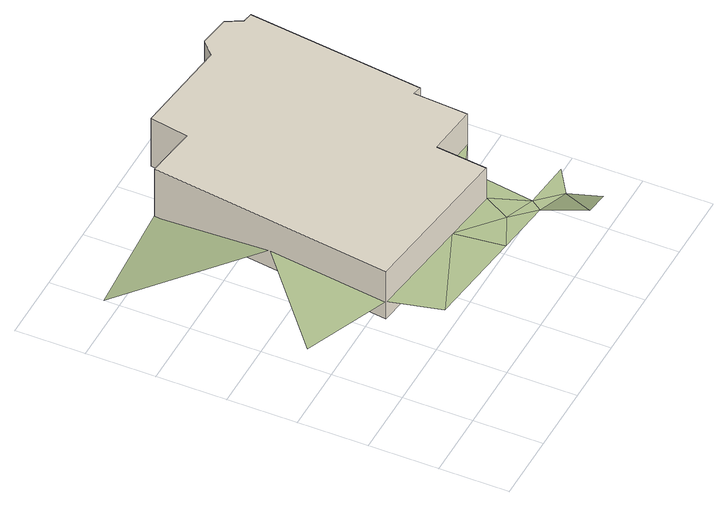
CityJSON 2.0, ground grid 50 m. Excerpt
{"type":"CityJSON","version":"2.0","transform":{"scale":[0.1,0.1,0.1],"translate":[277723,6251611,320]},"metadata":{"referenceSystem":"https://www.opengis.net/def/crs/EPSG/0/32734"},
"CityObjects":{
"building1":{"type":"Building","attributes":{"address":"4 Barton Street Woodstock 7915 Cape Town","building":"house","building:levels":1,"building_height":4.1,"roof_height":23.03,"ground_height":18.93,"plus_code":"4FRW3C9W+VM8"},"geometry":[{"type":"Solid","lod":"1","boundaries":[[[[0,1,2,3]],[[1,4,5,2]],[[4,6,7,5]],[[6,8,9,7]],[[8,10,11,9]],[[10,12,13,11]],[[12,14,15,13]],[[14,16,17,15]],[[16,18,19,17]],[[18,20,21,19]],[[20,22,23,21]],[[22,24,25,23]],[[24,26,27,25]],[[26,0,3,27]],[[3,2,5,7,9,11,13,15,17,19,21,23,25,27]],[[26,24,22,20,18,16,14,12,10,8,6,4,1,0]]]]}]},
"terrain1":{"type":"TINRelief","geometry":[{"type":"CompositeSurface","lod":"1","boundaries":[[[28,29,30]],[[30,31,32]],[[28,4,33]],[[32,31,34]],[[34,35,32]],[[34,36,35]],[[32,35,37]],[[36,38,35]],[[39,40,41]],[[39,41,36]],[[38,37,35]],[[41,38,36]],[[42,37,38]],[[37,42,43]],[[44,38,41]],[[45,43,42]]]}]}
},
"vertices":[
[1274,2891,2],[1226,2612,2],[1226,2612,412],[1274,2891,412],[858,2664,2],[858,2664,412],[623,916,2],[623,916,412],[1780,761,2],[1780,761,412],[1821,1132,2],[1821,1132,412],[2188,1092,2],[2188,1092,412],[2215,1481,2],[2215,1481,412],[2277,1465,2],[2277,1465,412],[2432,2741,2],[2432,2741,412],[2364,2751,2],[2364,2751,412],[2299,2867,2],[2299,2867,412],[2081,2898,2],[2081,2898,412],[1978,2804,2],[1978,2804,412],
[740,1790,154],[3,1173,154],[623,916,154],[713,542,154],[1384,814,154],[2,2610,2],[1429,453,154],[1669,565,154],[1826,404,154],[1780,761,154],[1880,485,154],[1774,25,344],[1930,4,344],[2040,322,154],[1960,1000,154],[1821,1132,154],[2228,450,154],[2188,1092,154]
]}
